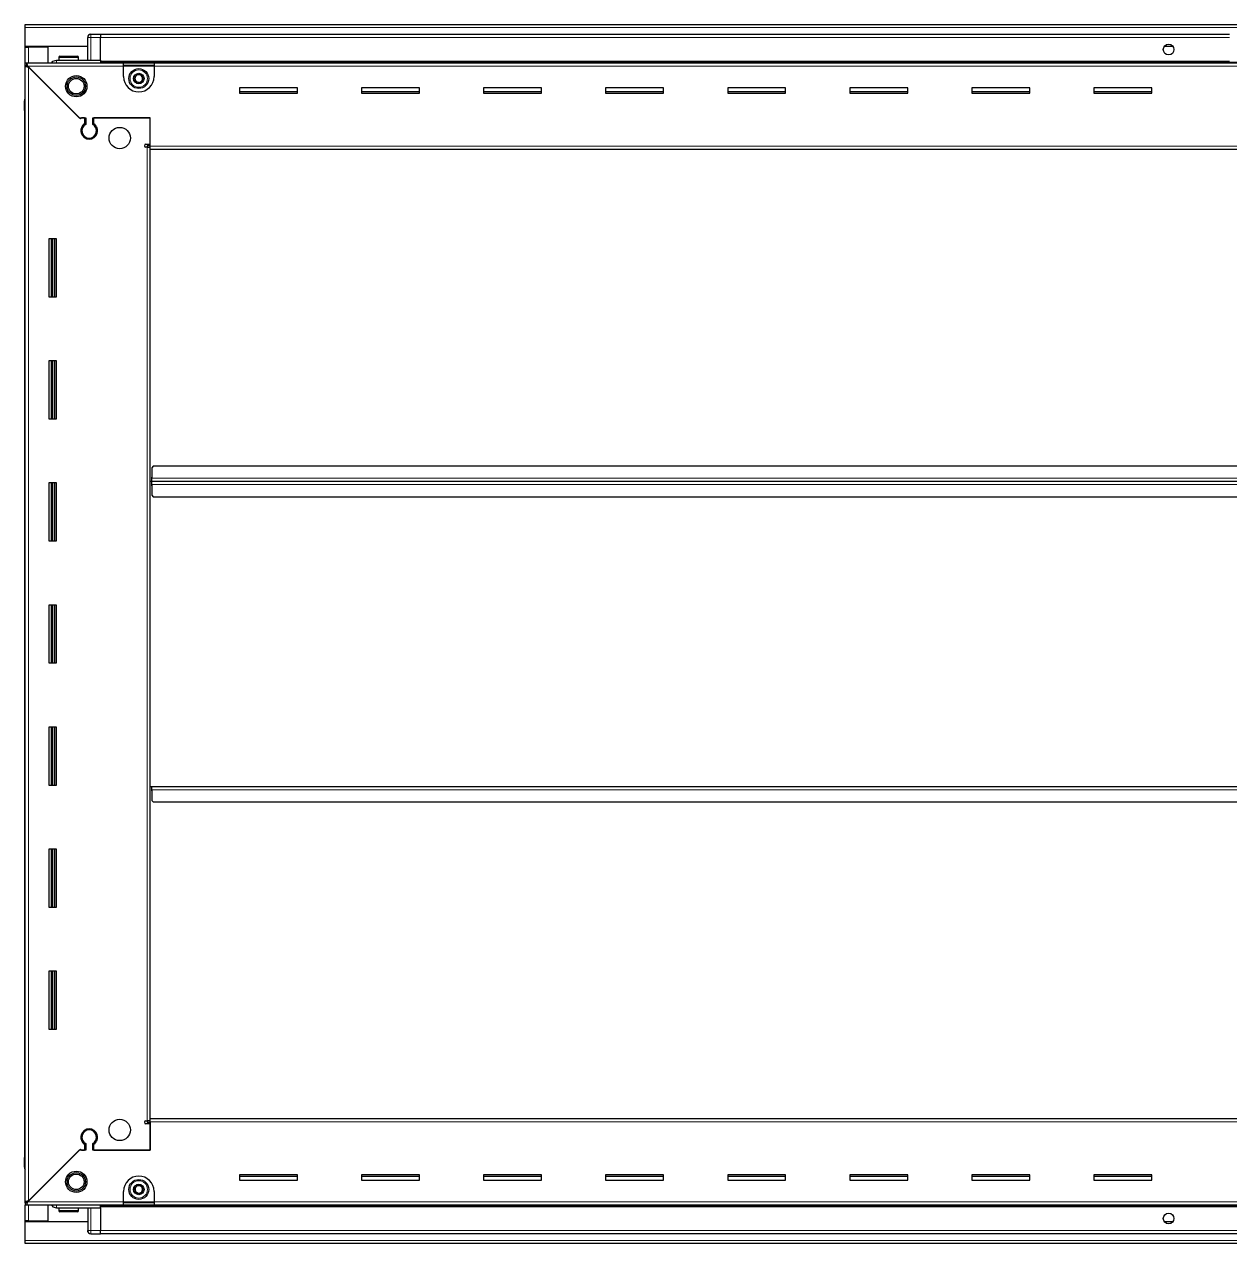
# Model space of a CAD drawing. Header units: millimetres. Extents: x 1132 to 6666, y -773 to 2023.
# Drawn here: x 4990 to 5780, y 1048 to 1847 of the extents above; entities that cross this region are included whole.
import ezdxf

# ---------------------------------------------------------------- set-up
doc = ezdxf.new("R2010")
doc.units = ezdxf.units.MM

msp = doc.modelspace()

# ---------------------------------------------------------------- linework, layer by layer
at = {"color": 7, "linetype": 'Continuous', "lineweight": 25}
for p, q in [((4990.68, 1844.5), (4990.68, 1846.6)), ((4990.68, 1846.6), (6589.68, 1846.6)), ((4990.68, 1832.1), (4990.68, 1844.5)), ((5031.68, 1823.1), (5031.68, 1838.1)), ((5032.36, 1839.6), (5032.36, 1839.6)), ((5033.68, 1840.1), (5040.18, 1840.1)), ((5033.68, 1840.1), (5040.18, 1840.1)), ((5040.18, 1840.1), (5040.18, 1840.1)), ((5040.18, 1840.1), (5040.18, 1840.1)), ((5040.18, 1840.1), (5040.18, 1838.1)), ((5780.18, 1839.95), (5040.18, 1839.95)), ((5040.18, 1823.1), (5040.18, 1838.1)), ((5031.68, 1832.1), (4990.68, 1832.1)), ((4990.68, 1831.6), (4990.68, 1832.1)), ((4990.68, 1821.35), (4990.68, 1831.6)), ((4990.68, 1831.6), (4992.78, 1831.6)), ((4992.18, 1831.6), (4992.18, 1832.1)), ((5005.68, 1831.6), (4992.78, 1831.6)), ((5005.68, 1821.35), (5005.68, 1831.6)), ((5743.05, 1832.1), (5737.31, 1832.1)), ((5011.18, 1823.1), (5040.18, 1823.1)), ((5012.68, 1825), (5012.68, 1823.1)), ((5013.48, 1825.8), (5024.88, 1825.8)), ((5025.68, 1823.1), (5025.68, 1825)), ((5040.18, 1823.1), (5040.18, 1822.6)), ((5040.18, 1821.95), (6540.18, 1821.95)), ((4990.68, 1819.85), (4990.68, 1821.35)), ((4990.68, 1821.35), (4991.68, 1821.35)), ((4990.68, 1819.35), (4990.68, 1819.85)), ((4990.68, 1819.85), (4991.68, 1819.85)), ((4990.68, 1074.85), (4990.68, 1819.35)), ((4992.18, 1819.35), (4990.68, 1819.35)), ((4991.68, 1819.85), (4991.68, 1821.35)), ((4991.68, 1821.35), (5055.18, 1821.35)), ((4992.28, 1819.25), (5026.18, 1785.35)), ((5026.88, 1784.65), (4992.78, 1818.75)), ((5055.18, 1819.25), (5055.18, 1821.35)), ((5055.18, 1821.35), (5075.18, 1821.35)), ((5055.18, 1819.85), (5075.18, 1819.85)), ((5055.18, 1812.35), (5055.18, 1819.25)), ((5075.18, 1821.35), (5075.18, 1819.25)), ((5075.18, 1821.35), (6505.18, 1821.35)), ((5075.18, 1819.25), (5075.18, 1812.35)), ((5169.18, 1805.1), (5131.18, 1805.1)), ((5131.18, 1805.1), (5131.18, 1801.6)), ((5169.18, 1802.35), (5131.18, 1802.35)), ((5131.18, 1801.6), (5169.18, 1801.6)), ((5169.18, 1801.6), (5169.18, 1805.1)), ((5249.18, 1805.1), (5211.18, 1805.1)), ((5211.18, 1805.1), (5211.18, 1801.6)), ((5249.18, 1802.35), (5211.18, 1802.35)), ((5211.18, 1801.6), (5249.18, 1801.6)), ((5249.18, 1801.6), (5249.18, 1805.1)), ((5329.18, 1805.1), (5291.18, 1805.1)), ((5291.18, 1805.1), (5291.18, 1801.6)), ((5329.18, 1802.35), (5291.18, 1802.35)), ((5291.18, 1801.6), (5329.18, 1801.6)), ((5329.18, 1801.6), (5329.18, 1805.1)), ((5409.18, 1805.1), (5371.18, 1805.1)), ((5371.18, 1805.1), (5371.18, 1801.6)), ((5409.18, 1802.35), (5371.18, 1802.35)), ((5371.18, 1801.6), (5409.18, 1801.6)), ((5409.18, 1801.6), (5409.18, 1805.1)), ((5489.18, 1805.1), (5451.18, 1805.1)), ((5451.18, 1805.1), (5451.18, 1801.6)), ((5489.18, 1802.35), (5451.18, 1802.35)), ((5451.18, 1801.6), (5489.18, 1801.6)), ((5489.18, 1801.6), (5489.18, 1805.1)), ((5569.18, 1805.1), (5531.18, 1805.1)), ((5531.18, 1805.1), (5531.18, 1801.6)), ((5569.18, 1802.35), (5531.18, 1802.35)), ((5531.18, 1801.6), (5569.18, 1801.6)), ((5569.18, 1801.6), (5569.18, 1805.1)), ((5649.18, 1805.1), (5611.18, 1805.1)), ((5611.18, 1805.1), (5611.18, 1801.6)), ((5649.18, 1802.35), (5611.18, 1802.35)), ((5611.18, 1801.6), (5649.18, 1801.6)), ((5649.18, 1801.6), (5649.18, 1805.1)), ((5729.18, 1805.1), (5691.18, 1805.1)), ((5691.18, 1805.1), (5691.18, 1801.6)), ((5729.18, 1802.35), (5691.18, 1802.35)), ((5691.18, 1801.6), (5729.18, 1801.6)), ((5729.18, 1801.6), (5729.18, 1805.1)), ((4990.18, 1796.6), (4990.18, 1790.1)), ((4990.18, 1790.1), (4990.18, 1796.6)), ((4990.18, 1790.1), (4990.18, 1790.1)), ((4990.68, 1790.1), (4990.18, 1790.1)), ((4990.33, 1790.1), (4990.33, 1104.1)), ((5026.18, 1785.35), (5030.38, 1785.35)), ((5027.58, 1785.35), (5026.88, 1784.65)), ((5029.68, 1785.35), (5027.58, 1785.35)), ((5029.68, 1785.35), (5029.68, 1781.46)), ((5030.38, 1785.35), (5030.38, 1781.07)), ((5034.98, 1785.35), (5072.68, 1785.35)), ((5034.98, 1781.07), (5034.98, 1785.35)), ((5035.68, 1781.46), (5035.68, 1785.35)), ((5072.68, 1785.35), (5035.68, 1785.35)), ((5072.68, 1766.7), (5072.68, 1785.35)), ((5072.68, 1768.1), (5072.68, 1785.35)), ((5030.68, 1772.49), (5030.68, 1771.73)), ((5069.83, 1768.1), (5072.68, 1768.1)), ((5070.58, 1766.1), (5069.83, 1766.1)), ((5070.58, 1766.1), (5072.68, 1766.1)), ((5072.68, 1767.1), (5070.68, 1767.1)), ((5070.68, 1767.1), (5070.68, 1766.1)), ((5072.68, 1764.6), (5072.68, 1766.7)), ((6507.68, 1764.6), (5072.68, 1764.6)), ((5072.68, 1129.6), (5072.68, 1764.6)), ((5011.18, 1706.1), (5006.18, 1706.1)), ((5006.18, 1706.1), (5006.18, 1668.1)), ((5008.33, 1668.1), (5008.33, 1706.1)), ((5010.12, 1668.1), (5010.12, 1706.1)), ((5010.16, 1668.1), (5010.16, 1706.1)), ((5011.18, 1668.1), (5011.18, 1706.1)), ((5006.18, 1668.1), (5011.18, 1668.1)), ((5011.18, 1626.1), (5006.18, 1626.1)), ((5006.18, 1626.1), (5006.18, 1588.1)), ((5008.33, 1588.1), (5008.33, 1626.1)), ((5010.12, 1588.1), (5010.12, 1626.1)), ((5010.16, 1588.1), (5010.16, 1626.1)), ((5011.18, 1588.1), (5011.18, 1626.1)), ((5006.18, 1588.1), (5011.18, 1588.1)), ((5074.68, 1557.1), (5073.68, 1556.1)), ((5073.68, 1556.1), (5073.68, 1549.2)), ((6505.68, 1557.1), (5074.68, 1557.1)), ((5011.18, 1546.1), (5006.18, 1546.1)), ((5006.18, 1546.1), (5006.18, 1508.1)), ((5008.33, 1508.1), (5008.33, 1546.1)), ((5010.12, 1508.1), (5010.12, 1546.1)), ((5010.16, 1508.1), (5010.16, 1546.1)), ((5011.18, 1508.1), (5011.18, 1546.1)), ((5073.43, 1547.1), (5072.68, 1547.1)), ((5073.68, 1549.95), (5073.43, 1549.95)), ((5073.43, 1549.95), (5073.43, 1547.1)), ((5073.43, 1547.1), (5073.43, 1544.25)), ((5073.43, 1544.25), (5073.68, 1544.25)), ((5073.68, 1547.1), (5073.68, 1549.2)), ((6506.68, 1547.1), (5073.68, 1547.1)), ((5073.68, 1545), (5073.68, 1547.1)), ((5073.68, 1545), (5073.68, 1538.1)), ((5073.68, 1538.1), (5074.68, 1537.1)), ((5074.68, 1537.1), (6505.68, 1537.1)), ((5006.18, 1508.1), (5011.18, 1508.1)), ((5011.18, 1466.1), (5006.18, 1466.1)), ((5006.18, 1466.1), (5006.18, 1428.1)), ((5008.33, 1428.1), (5008.33, 1466.1)), ((5010.12, 1428.1), (5010.12, 1466.1)), ((5010.16, 1428.1), (5010.16, 1466.1)), ((5011.18, 1428.1), (5011.18, 1466.1)), ((5006.18, 1428.1), (5011.18, 1428.1)), ((5011.18, 1386.1), (5006.18, 1386.1)), ((5006.18, 1386.1), (5006.18, 1348.1)), ((5008.33, 1348.1), (5008.33, 1386.1)), ((5010.12, 1348.1), (5010.12, 1386.1)), ((5010.16, 1348.1), (5010.16, 1386.1)), ((5011.18, 1348.1), (5011.18, 1386.1)), ((5006.18, 1348.1), (5011.18, 1348.1)), ((5072.68, 1347.1), (5073.43, 1347.1)), ((5073.43, 1347.1), (5073.43, 1344.25)), ((5073.43, 1344.25), (5073.68, 1344.25)), ((5073.68, 1345), (5073.68, 1347.1)), ((5073.68, 1347.1), (6506.68, 1347.1)), ((5073.68, 1345), (5073.68, 1338.1)), ((5073.68, 1338.1), (5074.68, 1337.1)), ((5074.68, 1337.1), (6505.68, 1337.1)), ((5011.18, 1306.1), (5006.18, 1306.1)), ((5006.18, 1306.1), (5006.18, 1268.1)), ((5008.33, 1268.1), (5008.33, 1306.1)), ((5010.12, 1268.1), (5010.12, 1306.1)), ((5010.16, 1268.1), (5010.16, 1306.1)), ((5011.18, 1268.1), (5011.18, 1306.1)), ((5006.18, 1268.1), (5011.18, 1268.1)), ((5011.18, 1226.1), (5006.18, 1226.1)), ((5006.18, 1226.1), (5006.18, 1188.1)), ((5008.33, 1188.1), (5008.33, 1226.1)), ((5010.12, 1188.1), (5010.12, 1226.1)), ((5010.16, 1188.1), (5010.16, 1226.1)), ((5011.18, 1188.1), (5011.18, 1226.1)), ((5006.18, 1188.1), (5011.18, 1188.1)), ((5069.83, 1128.1), (5070.58, 1128.1)), ((5072.68, 1128.1), (5070.58, 1128.1)), ((5070.68, 1128.1), (5070.68, 1127.1)), ((5070.68, 1127.1), (5072.68, 1127.1)), ((5072.68, 1127.5), (5072.68, 1129.6)), ((5072.68, 1129.6), (6507.68, 1129.6)), ((5072.68, 1127.5), (5072.68, 1108.85)), ((5030.68, 1122.48), (5030.68, 1121.72)), ((5072.68, 1126.1), (5069.83, 1126.1)), ((5072.68, 1108.85), (5072.68, 1126.1)), ((5029.68, 1112.74), (5029.68, 1108.85)), ((5030.38, 1113.14), (5030.38, 1108.85)), ((5034.98, 1108.85), (5034.98, 1113.14)), ((5035.68, 1108.85), (5035.68, 1112.74)), ((4990.18, 1104.1), (4990.18, 1104.1)), ((4990.18, 1097.6), (4990.18, 1104.1)), ((4990.18, 1104.1), (4990.18, 1104.1)), ((4990.18, 1104.1), (4990.18, 1097.6)), ((4990.68, 1104.1), (4990.18, 1104.1)), ((5026.18, 1108.85), (4992.28, 1074.95)), ((4992.78, 1075.45), (5026.88, 1109.55)), ((5030.38, 1108.85), (5026.18, 1108.85)), ((5026.88, 1109.55), (5027.58, 1108.85)), ((5027.58, 1108.85), (5029.68, 1108.85)), ((5072.68, 1108.85), (5034.98, 1108.85)), ((5035.68, 1108.85), (5072.68, 1108.85)), ((4990.68, 1096.28), (4990.68, 1096.28)), ((5169.18, 1092.6), (5131.18, 1092.6)), ((5131.18, 1092.6), (5131.18, 1089.1)), ((5131.18, 1091.85), (5169.18, 1091.85)), ((5131.18, 1089.1), (5169.18, 1089.1)), ((5169.18, 1089.1), (5169.18, 1092.6)), ((5249.18, 1092.6), (5211.18, 1092.6)), ((5211.18, 1092.6), (5211.18, 1089.1)), ((5211.18, 1091.85), (5249.18, 1091.85)), ((5211.18, 1089.1), (5249.18, 1089.1)), ((5249.18, 1089.1), (5249.18, 1092.6)), ((5329.18, 1092.6), (5291.18, 1092.6)), ((5291.18, 1092.6), (5291.18, 1089.1)), ((5291.18, 1091.85), (5329.18, 1091.85)), ((5291.18, 1089.1), (5329.18, 1089.1)), ((5329.18, 1089.1), (5329.18, 1092.6)), ((5409.18, 1092.6), (5371.18, 1092.6)), ((5371.18, 1092.6), (5371.18, 1089.1)), ((5371.18, 1091.85), (5409.18, 1091.85)), ((5371.18, 1089.1), (5409.18, 1089.1)), ((5409.18, 1089.1), (5409.18, 1092.6)), ((5489.18, 1092.6), (5451.18, 1092.6)), ((5451.18, 1092.6), (5451.18, 1089.1)), ((5451.18, 1091.85), (5489.18, 1091.85)), ((5451.18, 1089.1), (5489.18, 1089.1)), ((5489.18, 1089.1), (5489.18, 1092.6)), ((5569.18, 1092.6), (5531.18, 1092.6)), ((5531.18, 1092.6), (5531.18, 1089.1)), ((5531.18, 1091.85), (5569.18, 1091.85)), ((5531.18, 1089.1), (5569.18, 1089.1)), ((5569.18, 1089.1), (5569.18, 1092.6)), ((5649.18, 1092.6), (5611.18, 1092.6)), ((5611.18, 1092.6), (5611.18, 1089.1)), ((5611.18, 1091.85), (5649.18, 1091.85)), ((5611.18, 1089.1), (5649.18, 1089.1)), ((5649.18, 1089.1), (5649.18, 1092.6)), ((5729.18, 1092.6), (5691.18, 1092.6)), ((5691.18, 1092.6), (5691.18, 1089.1)), ((5691.18, 1091.85), (5729.18, 1091.85)), ((5691.18, 1089.1), (5729.18, 1089.1)), ((5729.18, 1089.1), (5729.18, 1092.6)), ((5055.18, 1074.95), (5055.18, 1081.85)), ((5075.18, 1081.85), (5075.18, 1074.95)), ((4990.68, 1074.35), (4990.68, 1074.85)), ((4992.18, 1074.85), (4990.68, 1074.85)), ((4990.68, 1074.35), (4990.68, 1072.85)), ((4991.68, 1074.35), (4990.68, 1074.35)), ((4990.68, 1062.6), (4990.68, 1072.85)), ((4991.68, 1072.85), (4990.68, 1072.85)), ((4991.68, 1074.35), (4991.68, 1072.85)), ((5055.18, 1072.85), (4991.68, 1072.85)), ((5005.68, 1062.6), (5005.68, 1072.85)), ((5011.18, 1071.1), (5040.18, 1071.1)), ((5012.68, 1071.1), (5012.68, 1069.2)), ((5025.68, 1069.2), (5025.68, 1071.1)), ((5031.68, 1071.1), (5031.68, 1056.1)), ((6540.18, 1072.25), (5040.18, 1072.25)), ((5040.18, 1071.1), (5040.18, 1071.6)), ((5040.18, 1071.1), (5040.18, 1056.1)), ((5055.18, 1072.85), (5055.18, 1074.95)), ((5075.18, 1074.35), (5055.18, 1074.35)), ((5075.18, 1072.85), (5055.18, 1072.85)), ((5075.18, 1074.95), (5075.18, 1072.85)), ((6505.18, 1072.85), (5075.18, 1072.85)), ((5017.26, 1068.4), (5013.48, 1068.4)), ((5024.88, 1068.4), (5017.26, 1068.4)), ((4992.78, 1062.6), (4990.68, 1062.6)), ((4990.68, 1062.1), (4990.68, 1062.6)), ((4990.68, 1049.7), (4990.68, 1062.1)), ((4990.68, 1062.1), (5031.68, 1062.1)), ((4992.18, 1062.1), (4992.18, 1062.6)), ((4992.78, 1062.6), (5005.68, 1062.6)), ((5031.68, 1056.1), (5031.68, 1056.1)), ((5040.18, 1054.1), (5040.18, 1056.1)), ((5737.31, 1062.1), (5743.05, 1062.1)), ((4990.68, 1047.6), (4990.68, 1049.7)), ((6589.68, 1047.6), (4990.68, 1047.6)), ((5033.68, 1054.1), (5040.18, 1054.1)), ((5033.68, 1054.1), (5040.18, 1054.1)), ((5040.18, 1054.25), (6540.18, 1054.25)), ((5040.18, 1054.1), (5040.18, 1054.1))]:
    msp.add_line(p, q, dxfattribs=at)
at = {"color": 8, "linetype": 'Continuous', "lineweight": 18}
for p, q in [((6589.68, 1844.5), (4990.68, 1844.5)), ((5031.68, 1838.1), (5033.68, 1838.1)), ((5033.68, 1840.1), (5033.68, 1838.1)), ((5033.68, 1838.1), (5033.68, 1823.1)), ((5040.18, 1838.1), (5033.68, 1838.1)), ((5780.18, 1837.95), (5040.18, 1837.95)), ((4992.78, 1831.6), (4992.78, 1832.1)), ((4992.78, 1821.35), (4992.78, 1831.6)), ((5012.68, 1825), (5025.68, 1825)), ((5780.18, 1822.6), (5040.18, 1822.6)), ((5055.18, 1819.25), (4992.28, 1819.25)), ((4992.78, 1818.75), (4992.78, 1075.45)), ((6540.18, 1821.37), (5040.18, 1821.37)), ((5055.18, 1819.25), (5075.18, 1819.25)), ((6505.18, 1819.25), (5075.18, 1819.25)), ((4990.68, 1796.6), (4990.18, 1796.6)), ((5070.58, 1128.1), (5070.58, 1766.1)), ((5072.68, 1766.7), (6507.68, 1766.7)), ((5007.68, 1706.1), (5007.68, 1668.1)), ((5008.92, 1706.1), (5008.92, 1668.1)), ((5007.68, 1626.1), (5007.68, 1588.1)), ((5008.92, 1626.1), (5008.92, 1588.1)), ((5007.68, 1546.1), (5007.68, 1508.1)), ((5008.92, 1546.1), (5008.92, 1508.1)), ((6506.68, 1549.2), (5073.68, 1549.2)), ((5073.68, 1545), (6506.68, 1545)), ((5007.68, 1466.1), (5007.68, 1428.1)), ((5008.92, 1466.1), (5008.92, 1428.1)), ((5007.68, 1386.1), (5007.68, 1348.1)), ((5008.92, 1386.1), (5008.92, 1348.1)), ((5073.68, 1345), (6506.68, 1345)), ((5007.68, 1306.1), (5007.68, 1268.1)), ((5008.92, 1306.1), (5008.92, 1268.1)), ((5007.68, 1226.1), (5007.68, 1188.1)), ((5008.92, 1226.1), (5008.92, 1188.1)), ((6507.68, 1127.5), (5072.68, 1127.5)), ((4990.68, 1097.6), (4990.18, 1097.6)), ((4992.28, 1074.95), (5055.18, 1074.95)), ((4992.78, 1062.6), (4992.78, 1072.85)), ((5033.68, 1056.1), (5033.68, 1071.1)), ((5040.18, 1072.84), (6540.18, 1072.84)), ((5040.18, 1071.6), (6540.18, 1071.6)), ((5075.18, 1074.95), (5055.18, 1074.95)), ((5075.18, 1074.95), (6505.18, 1074.95)), ((5016.99, 1069.2), (5012.68, 1069.2)), ((5025.68, 1069.2), (5016.99, 1069.2)), ((4992.78, 1062.1), (4992.78, 1062.6)), ((5031.68, 1056.1), (5033.68, 1056.1)), ((5033.68, 1054.1), (5033.68, 1056.1)), ((5040.18, 1056.1), (5033.68, 1056.1)), ((5040.18, 1056.25), (6540.18, 1056.25)), ((6589.68, 1049.7), (4990.68, 1049.7))]:
    msp.add_line(p, q, dxfattribs=at)
at = {"color": 7, "linetype": 'Continuous', "lineweight": 25, "flags": 128}
msp.add_lwpolyline([(5031.83, 1055.35), (5031.72, 1055.71), (5031.68, 1056.1)], dxfattribs=at)
at = {"color": 7, "linetype": 'Continuous', "lineweight": 25}
for centre, radius in [((5740.18, 1830.1), 3.5), ((5065.18, 1811.1), 6.5), ((5065.18, 1811.1), 3.46), ((5024.18, 1806.1), 7), ((5024.18, 1806.1), 6.03), ((5024.18, 1806.1), 5.1), ((5052.68, 1772.1), 7), ((5052.68, 1122.1), 7), ((5024.18, 1088.1), 7), ((5024.18, 1088.1), 6.02), ((5024.18, 1088.1), 5.1), ((5065.18, 1083.1), 6.5), ((5065.18, 1083.1), 3.46), ((5740.18, 1064.1), 3.5)]:
    msp.add_circle(centre, radius, dxfattribs=at)
at = {"color": 8, "linetype": 'Continuous', "lineweight": 18}
for centre in [(5065.18, 1811.1), (5065.18, 1083.1)]:
    msp.add_circle(centre, 5.7, dxfattribs=at)
at = {"color": 7, "linetype": 'Continuous', "lineweight": 25}
for centre, radius, start, end in [((5033.68, 1838.1), 2, 90, 180), ((5033.68, 1838.1), 2, 123.94202, 131.40962), ((5033.68, 1838.1), 2, 90, 108.58003), ((5013.48, 1825), 0.8, 90, 180), ((5024.88, 1825), 0.8, 0, 90), ((5031.48, 1823.3), 0.2, 270, 0), ((5065.18, 1812.35), 10, 180, 270), ((5065.18, 1811.1), 2.5, 134.01559, 194.01559), ((5065.18, 1811.1), 2.5, 194.01559, 254.01559), ((5065.18, 1811.1), 2.5, 74.01559, 134.01559), ((5065.18, 1811.1), 2.5, 254.01559, 314.01559), ((5065.18, 1812.35), 10, 270, 0), ((5065.18, 1811.1), 2.5, 14.01559, 74.01559), ((5065.18, 1811.1), 2.5, 314.01559, 14.01559), ((4992.18, 1796.6), 2, 138.59038, 180), ((5032.68, 1776.85), 5.5, 123.05573, 56.94427), ((5032.68, 1776.85), 4.8, 118.63099, 61.36901), ((5069.83, 1767.1), 1, 90, 270), ((5069.83, 1127.1), 1, 90, 270), ((5032.68, 1117.35), 5.5, 303.05573, 236.94427), ((5032.68, 1117.35), 4.8, 298.63099, 241.36901), ((4992.18, 1097.6), 2, 180, 221.39416), ((5065.18, 1081.85), 10, 90, 180), ((5065.18, 1081.85), 10, 0, 90), ((5065.18, 1083.1), 2.5, 127.47401, 187.47401), ((5065.18, 1083.1), 2.5, 187.47401, 247.47401), ((5065.18, 1083.1), 2.5, 67.47401, 127.47401), ((5065.18, 1083.1), 2.5, 247.47401, 307.47401), ((5065.18, 1083.1), 2.5, 7.47401, 67.47401), ((5065.18, 1083.1), 2.5, 307.47401, 7.47401), ((5031.48, 1070.9), 0.2, 0, 90), ((5013.48, 1069.2), 0.8, 180, 270), ((5024.88, 1069.2), 0.8, 270, 360), ((5033.68, 1056.1), 2, 180, 270)]:
    msp.add_arc(centre, radius, start, end, dxfattribs=at)
for points, knots in [([(5007.97, 1821.35), (5008.09, 1821.55), (5008.47, 1822.2), (5009.63, 1822.91), (5010.66, 1823.04), (5011.18, 1823.1)], [0, 0, 0, 0, 0.18225, 0.591125, 1, 1, 1, 1]), ([(5040.18, 1823.1), (5040.18, 1823.07), (5040.18, 1822.99), (5040.18, 1822.37), (5040.18, 1821.79), (5040.18, 1821.4), (5040.18, 1821.37)], [0, 0, 0, 0, 0.3242788, 0.6485576, 0.9728365, 1, 1, 1, 1]), ([(4990.68, 1819.35), (4990.71, 1819.31), (4990.76, 1819.22), (4991.15, 1819.09), (4991.71, 1818.95), (4992.29, 1818.84), (4992.66, 1818.78), (4992.78, 1818.75)], [0, 0, 0, 0, 0.230255, 0.448522, 0.666786, 0.88505, 1, 1, 1, 1]), ([(4992.28, 1819.25), (4992.23, 1819.51), (4992.15, 1820), (4992.01, 1820.64), (4991.88, 1821.11), (4991.77, 1821.33), (4991.7, 1821.35), (4991.68, 1821.35)], [0, 0, 0, 0, 0.230255, 0.448522, 0.666786, 0.88505, 1, 1, 1, 1]), ([(5062.41, 1811.9), (5062.78, 1812.26), (5063.47, 1812.93), (5064.16, 1813.59), (5064.48, 1813.91)], [0, 0, 0, 0, 0.534686, 1, 1, 1, 1]), ([(5064.48, 1813.91), (5064.98, 1813.76), (5065.9, 1813.5), (5066.83, 1813.23), (5067.26, 1813.11)], [0, 0, 0, 0, 0.534686, 1, 1, 1, 1]), ([(5063.1, 1809.1), (5063.02, 1809.43), (5062.82, 1810.23), (5062.58, 1811.2), (5062.44, 1811.78), (5062.41, 1811.9)], [0, 0, 0, 0, 0.362901, 0.866875, 1, 1, 1, 1]), ([(5065.88, 1808.3), (5065.38, 1808.45), (5064.46, 1808.71), (5063.53, 1808.98), (5063.1, 1809.1)], [0, 0, 0, 0, 0.534686, 1, 1, 1, 1]), ([(5067.96, 1810.31), (5067.59, 1809.95), (5066.89, 1809.28), (5066.2, 1808.61), (5065.88, 1808.3)], [0, 0, 0, 0, 0.534686, 1, 1, 1, 1]), ([(5067.26, 1813.11), (5067.29, 1812.99), (5067.43, 1812.41), (5067.67, 1811.44), (5067.87, 1810.64), (5067.96, 1810.31)], [0, 0, 0, 0, 0.133125, 0.637099, 1, 1, 1, 1]), ([(5062.51, 1084.21), (5062.61, 1084.29), (5063.09, 1084.65), (5063.88, 1085.26), (5064.53, 1085.76), (5064.81, 1085.97)], [0, 0, 0, 0, 0.133125, 0.637099, 1, 1, 1, 1]), ([(5062.89, 1081.35), (5062.82, 1081.86), (5062.7, 1082.82), (5062.57, 1083.77), (5062.51, 1084.21)], [0, 0, 0, 0, 0.534686, 1, 1, 1, 1]), ([(5065.56, 1080.24), (5065.08, 1080.44), (5064.19, 1080.81), (5063.3, 1081.18), (5062.89, 1081.35)], [0, 0, 0, 0, 0.534686, 1, 1, 1, 1]), ([(5064.81, 1085.97), (5065.28, 1085.77), (5066.17, 1085.4), (5067.06, 1085.03), (5067.47, 1084.86)], [0, 0, 0, 0, 0.534686, 1, 1, 1, 1]), ([(5067.85, 1082), (5067.57, 1081.79), (5066.92, 1081.29), (5066.13, 1080.68), (5065.66, 1080.32), (5065.56, 1080.24)], [0, 0, 0, 0, 0.362901, 0.866875, 1, 1, 1, 1]), ([(5067.47, 1084.86), (5067.54, 1084.35), (5067.66, 1083.39), (5067.79, 1082.44), (5067.85, 1082)], [0, 0, 0, 0, 0.534686, 1, 1, 1, 1]), ([(4992.78, 1075.45), (4992.53, 1075.41), (4992.03, 1075.32), (4991.39, 1075.19), (4990.93, 1075.05), (4990.71, 1074.94), (4990.69, 1074.88), (4990.68, 1074.85)], [0, 0, 0, 0, 0.230255, 0.448522, 0.666786, 0.88505, 1, 1, 1, 1]), ([(4991.68, 1072.85), (4991.73, 1072.88), (4991.82, 1072.93), (4991.95, 1073.33), (4992.08, 1073.88), (4992.19, 1074.46), (4992.26, 1074.83), (4992.28, 1074.95)], [0, 0, 0, 0, 0.230255, 0.448522, 0.666786, 0.88505, 1, 1, 1, 1]), ([(5007.97, 1072.85), (5008.09, 1072.65), (5008.47, 1072.01), (5009.63, 1071.3), (5010.66, 1071.17), (5011.18, 1071.1)], [0, 0, 0, 0, 0.18225, 0.591125, 1, 1, 1, 1]), ([(5040.18, 1071.1), (5040.18, 1071.14), (5040.18, 1071.22), (5040.18, 1071.84), (5040.18, 1072.4), (5040.18, 1072.77), (5040.18, 1072.78)], [0, 0, 0, 0, 0.330266, 0.660532, 0.990799, 1, 1, 1, 1])]:
    msp.add_open_spline(points, degree=3, knots=knots, dxfattribs=at)
at = {"color": 8, "linetype": 'Continuous', "lineweight": 18}
for points in [[(5011.18, 1823.1), (5011.18, 1823.06), (5011.18, 1822.99), (5011.18, 1822.55), (5011.18, 1822.09), (5011.18, 1821.68), (5011.18, 1821.41), (5011.18, 1821.35)], [(5011.18, 1071.1), (5011.18, 1071.15), (5011.18, 1071.22), (5011.18, 1071.66), (5011.18, 1072.11), (5011.18, 1072.53), (5011.18, 1072.8), (5011.18, 1072.85)]]:
    msp.add_open_spline(points, degree=3, knots=[0, 0, 0, 0, 0.359753, 0.553414, 0.751185, 0.948956, 1, 1, 1, 1], dxfattribs=at)
at = {"color": 7, "linetype": 'Continuous', "lineweight": 25}
for points in [[(4992.28, 1819.25), (4992.23, 1819.33), (4992.13, 1819.49), (4991.98, 1819.69), (4991.83, 1819.83), (4991.73, 1819.85), (4991.68, 1819.85)], [(4992.18, 1819.35), (4992.19, 1819.3), (4992.21, 1819.2), (4992.35, 1819.05), (4992.55, 1818.9), (4992.7, 1818.8), (4992.78, 1818.75)], [(4991.68, 1074.35), (4991.73, 1074.36), (4991.83, 1074.38), (4991.98, 1074.52), (4992.13, 1074.72), (4992.23, 1074.88), (4992.28, 1074.95)], [(4992.78, 1075.45), (4992.7, 1075.4), (4992.55, 1075.3), (4992.35, 1075.15), (4992.21, 1075), (4992.19, 1074.9), (4992.18, 1074.85)]]:
    msp.add_open_spline(points, degree=3, dxfattribs=at)

doc.saveas('drawing.dxf')
